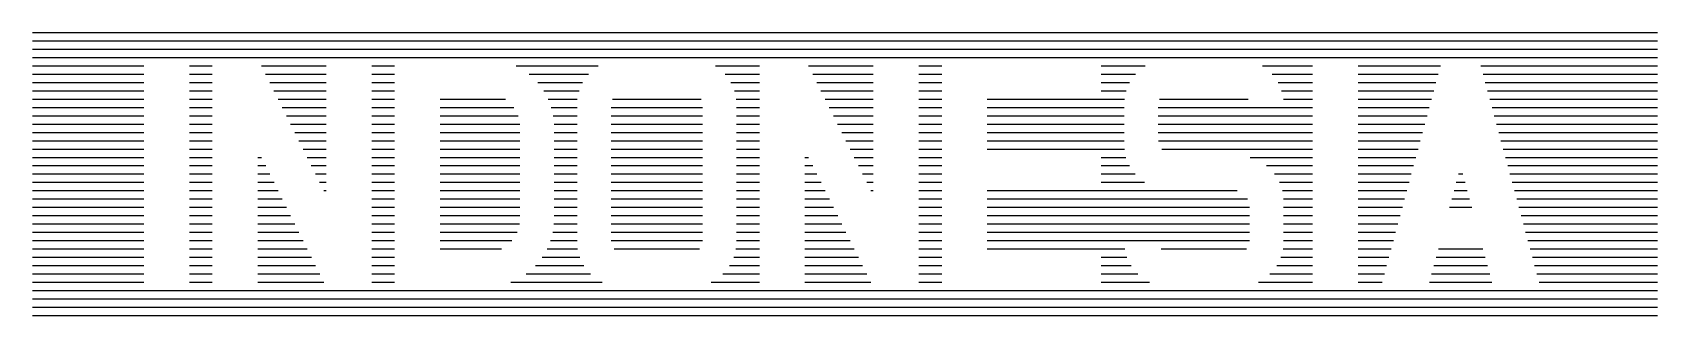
# Paper-space layout 'Layout1' of a CAD drawing. Extents: x -542 to 3071708, y -2912 to 2371007.
# Drawn here: x 605.86 to 630.31, y -1091.6 to -1087.35 of the extents above; entities that cross this region are included whole.
import ezdxf

# ---------------------------------------------------------------- set-up
doc = ezdxf.new("R2010")
doc.units = 0
doc.header["$LTSCALE"] = 500
doc.layers.get('0').update_dxf_attribs({"linetype": 'CONTINUOUS'})

# ---------------------------------------------------------------- blocks, each defined once
blk = doc.blocks.new('*X')
at = {"color": 0}
for p, q in [((605.865, 82.25), (630.309, 82.25)), ((605.865, 82.125), (630.309, 82.125)), ((605.865, 82), (630.309, 82)), ((605.865, 81.875), (630.309, 81.875)), ((605.865, 81.75), (607.541, 81.75)), ((608.226, 81.75), (608.569, 81.75)), ((609.309, 81.75), (610.284, 81.75)), ((610.969, 81.75), (611.312, 81.75)), ((613.142, 81.75), (614.373, 81.75)), ((616.139, 81.75), (616.799, 81.75)), ((617.538, 81.75), (618.513, 81.75)), ((619.199, 81.75), (619.542, 81.75)), ((621.942, 81.75), (622.602, 81.75)), ((624.368, 81.75), (625.119, 81.75)), ((625.805, 81.75), (627.045, 81.75)), ((627.651, 81.75), (630.309, 81.75)), ((605.865, 81.625), (607.541, 81.625)), ((605.865, 81.5), (607.541, 81.5)), ((608.226, 81.625), (608.569, 81.625)), ((608.226, 81.5), (608.569, 81.5)), ((609.371, 81.625), (610.284, 81.625)), ((609.434, 81.5), (610.284, 81.5)), ((610.969, 81.625), (611.312, 81.625)), ((610.969, 81.5), (611.312, 81.5)), ((613.335, 81.625), (614.227, 81.625)), ((613.464, 81.5), (614.139, 81.5)), ((616.285, 81.625), (616.799, 81.625)), ((616.372, 81.5), (616.799, 81.5)), ((617.601, 81.625), (618.513, 81.625)), ((617.663, 81.5), (618.513, 81.5)), ((619.199, 81.625), (619.542, 81.625)), ((619.199, 81.5), (619.542, 81.5)), ((621.942, 81.625), (622.456, 81.625)), ((621.942, 81.5), (622.369, 81.5)), ((624.514, 81.625), (625.119, 81.625)), ((624.602, 81.5), (625.119, 81.5)), ((625.805, 81.625), (627.011, 81.625)), ((625.805, 81.5), (626.977, 81.5)), ((627.685, 81.625), (630.309, 81.625)), ((627.719, 81.5), (630.309, 81.5)), ((605.865, 81.375), (607.541, 81.375)), ((605.865, 81.25), (607.541, 81.25)), ((608.226, 81.375), (608.569, 81.375)), ((608.226, 81.25), (608.569, 81.25)), ((609.496, 81.375), (610.284, 81.375)), ((609.559, 81.25), (610.284, 81.25)), ((610.969, 81.375), (611.312, 81.375)), ((610.969, 81.25), (611.312, 81.25)), ((611.998, 81.25), (612.979, 81.25)), ((613.556, 81.375), (614.086, 81.375)), ((613.622, 81.25), (614.06, 81.25)), ((614.589, 81.25), (615.923, 81.25)), ((616.425, 81.375), (616.799, 81.375)), ((616.451, 81.25), (616.799, 81.25)), ((617.726, 81.375), (618.513, 81.375)), ((617.788, 81.25), (618.513, 81.25)), ((619.199, 81.375), (619.542, 81.375)), ((619.199, 81.25), (619.542, 81.25)), ((620.228, 81.25), (622.29, 81.25)), ((621.942, 81.375), (622.316, 81.375)), ((622.818, 81.25), (624.152, 81.25)), ((624.655, 81.375), (625.119, 81.375)), ((624.681, 81.25), (625.119, 81.25)), ((625.805, 81.375), (626.943, 81.375)), ((625.805, 81.25), (626.91, 81.25)), ((627.753, 81.375), (630.309, 81.375)), ((627.786, 81.25), (630.309, 81.25)), ((605.865, 81.125), (607.541, 81.125)), ((605.865, 81), (607.541, 81)), ((608.226, 81.125), (608.569, 81.125)), ((608.226, 81), (608.569, 81)), ((609.621, 81.125), (610.284, 81.125)), ((609.684, 81), (610.284, 81)), ((610.969, 81.125), (611.312, 81.125)), ((610.969, 81), (611.312, 81)), ((611.998, 81.125), (613.104, 81.125)), ((611.998, 81), (613.169, 81)), ((613.669, 81.125), (614.056, 81.125)), ((613.698, 81), (614.056, 81)), ((614.57, 81.125), (615.942, 81.125)), ((614.57, 81), (615.942, 81)), ((616.456, 81.125), (616.799, 81.125)), ((616.456, 81), (616.799, 81)), ((617.851, 81.125), (618.513, 81.125)), ((617.913, 81), (618.513, 81)), ((619.199, 81.125), (619.542, 81.125)), ((619.199, 81), (619.542, 81)), ((620.228, 81.125), (622.285, 81.125)), ((620.228, 81), (622.285, 81)), ((622.799, 81.125), (625.119, 81.125)), ((622.799, 81), (625.119, 81)), ((625.805, 81.125), (626.876, 81.125)), ((625.805, 81), (626.842, 81)), ((627.82, 81.125), (630.309, 81.125)), ((627.854, 81), (630.309, 81)), ((605.865, 80.875), (607.541, 80.875)), ((605.865, 80.75), (607.541, 80.75)), ((608.226, 80.875), (608.569, 80.875)), ((608.226, 80.75), (608.569, 80.75)), ((609.746, 80.875), (610.284, 80.875)), ((609.809, 80.75), (610.284, 80.75)), ((610.969, 80.875), (611.312, 80.875)), ((610.969, 80.75), (611.312, 80.75)), ((611.998, 80.875), (613.196, 80.875)), ((611.998, 80.75), (613.198, 80.75)), ((613.712, 80.875), (614.056, 80.875)), ((613.713, 80.75), (614.056, 80.75)), ((614.57, 80.875), (615.942, 80.875)), ((614.57, 80.75), (615.942, 80.75)), ((616.456, 80.875), (616.799, 80.875)), ((616.456, 80.75), (616.799, 80.75)), ((617.976, 80.875), (618.513, 80.875)), ((618.038, 80.75), (618.513, 80.75)), ((619.199, 80.875), (619.542, 80.875)), ((619.199, 80.75), (619.542, 80.75)), ((620.228, 80.875), (622.285, 80.875)), ((620.228, 80.75), (622.285, 80.75)), ((622.799, 80.875), (625.119, 80.875)), ((622.799, 80.75), (625.119, 80.75)), ((625.805, 80.875), (626.808, 80.875)), ((625.805, 80.75), (626.775, 80.75)), ((627.888, 80.875), (630.309, 80.875)), ((627.921, 80.75), (630.309, 80.75)), ((605.865, 80.625), (607.541, 80.625)), ((605.865, 80.5), (607.541, 80.5)), ((608.226, 80.625), (608.569, 80.625)), ((608.226, 80.5), (608.569, 80.5)), ((609.871, 80.625), (610.284, 80.625)), ((609.934, 80.5), (610.284, 80.5)), ((610.969, 80.625), (611.312, 80.625)), ((610.969, 80.5), (611.312, 80.5)), ((611.998, 80.625), (613.198, 80.625)), ((611.998, 80.5), (613.198, 80.5)), ((613.713, 80.625), (614.056, 80.625)), ((613.713, 80.5), (614.056, 80.5)), ((614.57, 80.625), (615.942, 80.625)), ((614.57, 80.5), (615.942, 80.5)), ((616.456, 80.625), (616.799, 80.625)), ((616.456, 80.5), (616.799, 80.5)), ((618.101, 80.625), (618.513, 80.625)), ((618.163, 80.5), (618.513, 80.5)), ((619.199, 80.625), (619.542, 80.625)), ((619.199, 80.5), (619.542, 80.5)), ((620.228, 80.625), (622.285, 80.625)), ((620.228, 80.5), (622.289, 80.5)), ((622.802, 80.625), (625.119, 80.625)), ((622.853, 80.5), (625.119, 80.5)), ((625.805, 80.625), (626.741, 80.625)), ((625.805, 80.5), (626.707, 80.5)), ((627.955, 80.625), (630.309, 80.625)), ((627.989, 80.5), (630.309, 80.5)), ((605.865, 80.375), (607.541, 80.375)), ((605.865, 80.25), (607.541, 80.25)), ((608.226, 80.375), (608.569, 80.375)), ((608.226, 80.25), (608.569, 80.25)), ((609.255, 80.375), (609.31, 80.375)), ((609.255, 80.25), (609.373, 80.25)), ((609.996, 80.375), (610.284, 80.375)), ((610.059, 80.25), (610.284, 80.25)), ((610.969, 80.375), (611.312, 80.375)), ((610.969, 80.25), (611.312, 80.25)), ((611.998, 80.375), (613.198, 80.375)), ((611.998, 80.25), (613.198, 80.25)), ((613.713, 80.375), (614.056, 80.375)), ((613.713, 80.25), (614.056, 80.25)), ((614.57, 80.375), (615.942, 80.375)), ((614.57, 80.25), (615.942, 80.25)), ((616.456, 80.375), (616.799, 80.375)), ((616.456, 80.25), (616.799, 80.25)), ((617.485, 80.375), (617.54, 80.375)), ((617.485, 80.25), (617.602, 80.25)), ((618.226, 80.375), (618.513, 80.375)), ((618.288, 80.25), (618.513, 80.25)), ((619.199, 80.375), (619.542, 80.375)), ((619.199, 80.25), (619.542, 80.25)), ((621.942, 80.375), (622.314, 80.375)), ((621.942, 80.25), (622.365, 80.25)), ((624.184, 80.375), (625.119, 80.375)), ((624.428, 80.25), (625.119, 80.25)), ((625.805, 80.375), (626.673, 80.375)), ((625.805, 80.25), (626.64, 80.25)), ((628.023, 80.375), (630.309, 80.375)), ((628.056, 80.25), (630.309, 80.25)), ((605.865, 80.125), (607.541, 80.125)), ((605.865, 80), (607.541, 80)), ((608.226, 80.125), (608.569, 80.125)), ((608.226, 80), (608.569, 80)), ((609.255, 80.125), (609.435, 80.125)), ((609.255, 80), (609.498, 80)), ((610.121, 80.125), (610.284, 80.125)), ((610.184, 80), (610.284, 80)), ((610.969, 80.125), (611.312, 80.125)), ((610.969, 80), (611.312, 80)), ((611.998, 80.125), (613.198, 80.125)), ((611.998, 80), (613.198, 80)), ((613.713, 80.125), (614.056, 80.125)), ((613.713, 80), (614.056, 80)), ((614.57, 80.125), (615.942, 80.125)), ((614.57, 80), (615.942, 80)), ((616.456, 80.125), (616.799, 80.125)), ((616.456, 80), (616.799, 80)), ((617.485, 80.125), (617.665, 80.125)), ((617.485, 80), (617.727, 80)), ((618.351, 80.125), (618.513, 80.125)), ((618.413, 80), (618.513, 80)), ((619.199, 80.125), (619.542, 80.125)), ((619.199, 80), (619.542, 80)), ((621.942, 80.125), (622.45, 80.125)), ((621.942, 80), (622.592, 80)), ((624.549, 80.125), (625.119, 80.125)), ((624.623, 80), (625.119, 80)), ((625.805, 80.125), (626.606, 80.125)), ((625.805, 80), (626.572, 80)), ((627.283, 80), (627.414, 80)), ((627.316, 80.125), (627.38, 80.125)), ((628.09, 80.125), (630.309, 80.125)), ((628.124, 80), (630.309, 80)), ((605.865, 79.875), (607.541, 79.875)), ((605.865, 79.75), (607.541, 79.75)), ((608.226, 79.875), (608.569, 79.875)), ((608.226, 79.75), (608.569, 79.75)), ((609.255, 79.875), (609.56, 79.875)), ((609.255, 79.75), (609.623, 79.75)), ((610.246, 79.875), (610.284, 79.875)), ((610.969, 79.875), (611.312, 79.875)), ((610.969, 79.75), (611.312, 79.75)), ((611.998, 79.875), (613.198, 79.875)), ((611.998, 79.75), (613.198, 79.75)), ((613.713, 79.875), (614.056, 79.875)), ((613.713, 79.75), (614.056, 79.75)), ((614.57, 79.875), (615.942, 79.875)), ((614.57, 79.75), (615.942, 79.75)), ((616.456, 79.875), (616.799, 79.875)), ((616.456, 79.75), (616.799, 79.75)), ((617.485, 79.875), (617.79, 79.875)), ((617.485, 79.75), (617.852, 79.75)), ((618.476, 79.875), (618.513, 79.875)), ((619.199, 79.875), (619.542, 79.875)), ((619.199, 79.75), (619.542, 79.75)), ((620.228, 79.875), (623.988, 79.875)), ((620.228, 79.75), (624.141, 79.75)), ((624.666, 79.875), (625.119, 79.875)), ((624.684, 79.75), (625.119, 79.75)), ((625.805, 79.875), (626.538, 79.875)), ((625.805, 79.75), (626.505, 79.75)), ((627.215, 79.75), (627.481, 79.75)), ((627.249, 79.875), (627.447, 79.875)), ((628.158, 79.875), (630.309, 79.875)), ((628.191, 79.75), (630.309, 79.75)), ((605.865, 79.625), (607.541, 79.625)), ((605.865, 79.5), (607.541, 79.5)), ((608.226, 79.625), (608.569, 79.625)), ((608.226, 79.5), (608.569, 79.5)), ((609.255, 79.625), (609.685, 79.625)), ((609.255, 79.5), (609.748, 79.5)), ((610.969, 79.625), (611.312, 79.625)), ((610.969, 79.5), (611.312, 79.5)), ((611.998, 79.625), (613.198, 79.625)), ((611.998, 79.5), (613.198, 79.5)), ((613.713, 79.625), (614.056, 79.625)), ((613.713, 79.5), (614.056, 79.5)), ((614.57, 79.625), (615.942, 79.625)), ((614.57, 79.5), (615.942, 79.5)), ((616.456, 79.625), (616.799, 79.625)), ((616.456, 79.5), (616.799, 79.5)), ((617.485, 79.625), (617.915, 79.625)), ((617.485, 79.5), (617.977, 79.5)), ((619.199, 79.625), (619.542, 79.625)), ((619.199, 79.5), (619.542, 79.5)), ((620.228, 79.625), (624.171, 79.625)), ((620.228, 79.5), (624.171, 79.5)), ((624.685, 79.625), (625.119, 79.625)), ((624.685, 79.5), (625.119, 79.5)), ((625.805, 79.625), (626.471, 79.625)), ((625.805, 79.5), (626.437, 79.5)), ((627.181, 79.625), (627.515, 79.625)), ((628.225, 79.625), (630.309, 79.625)), ((628.259, 79.5), (630.309, 79.5)), ((605.865, 79.375), (607.541, 79.375)), ((605.865, 79.25), (607.541, 79.25)), ((608.226, 79.375), (608.569, 79.375)), ((608.226, 79.25), (608.569, 79.25)), ((609.255, 79.375), (609.81, 79.375)), ((609.255, 79.25), (609.873, 79.25)), ((610.969, 79.375), (611.312, 79.375)), ((610.969, 79.25), (611.312, 79.25)), ((611.998, 79.375), (613.192, 79.375)), ((611.998, 79.25), (613.155, 79.25)), ((613.692, 79.25), (614.056, 79.25)), ((613.709, 79.375), (614.056, 79.375)), ((614.57, 79.375), (615.942, 79.375)), ((614.57, 79.25), (615.942, 79.25)), ((616.456, 79.375), (616.799, 79.375)), ((616.456, 79.25), (616.799, 79.25)), ((617.485, 79.375), (618.04, 79.375)), ((617.485, 79.25), (618.102, 79.25)), ((619.199, 79.375), (619.542, 79.375)), ((619.199, 79.25), (619.542, 79.25)), ((620.228, 79.375), (624.171, 79.375)), ((620.228, 79.25), (624.171, 79.25)), ((624.685, 79.375), (625.119, 79.375)), ((624.685, 79.25), (625.119, 79.25)), ((625.805, 79.375), (626.403, 79.375)), ((625.805, 79.25), (626.37, 79.25)), ((628.293, 79.375), (630.309, 79.375)), ((628.326, 79.25), (630.309, 79.25)), ((605.865, 79.125), (607.541, 79.125)), ((605.865, 79), (607.541, 79)), ((608.226, 79.125), (608.569, 79.125)), ((608.226, 79), (608.569, 79)), ((609.255, 79.125), (609.935, 79.125)), ((609.255, 79), (609.998, 79)), ((610.969, 79.125), (611.312, 79.125)), ((610.969, 79), (611.312, 79)), ((611.998, 79.125), (613.077, 79.125)), ((611.998, 79), (612.92, 79)), ((613.606, 79), (614.065, 79)), ((613.658, 79.125), (614.056, 79.125)), ((614.57, 79.125), (615.942, 79.125)), ((614.614, 79), (615.898, 79)), ((616.446, 79), (616.799, 79)), ((616.456, 79.125), (616.799, 79.125)), ((617.485, 79.125), (618.165, 79.125)), ((617.485, 79), (618.227, 79)), ((619.199, 79.125), (619.542, 79.125)), ((619.199, 79), (619.542, 79)), ((620.228, 79.125), (624.171, 79.125)), ((620.228, 79), (622.295, 79)), ((622.843, 79), (624.127, 79)), ((624.676, 79), (625.119, 79)), ((624.685, 79.125), (625.119, 79.125)), ((625.805, 79.125), (626.336, 79.125)), ((625.805, 79), (626.302, 79)), ((627.013, 79), (627.684, 79)), ((628.36, 79.125), (630.309, 79.125)), ((628.394, 79), (630.309, 79)), ((605.865, 78.875), (607.541, 78.875)), ((605.865, 78.75), (607.541, 78.75)), ((608.226, 78.875), (608.569, 78.875)), ((608.226, 78.75), (608.569, 78.75)), ((609.255, 78.875), (610.06, 78.875)), ((609.255, 78.75), (610.123, 78.75)), ((610.969, 78.875), (611.312, 78.875)), ((610.969, 78.75), (611.312, 78.75)), ((613.431, 78.75), (614.16, 78.75)), ((613.532, 78.875), (614.099, 78.875)), ((616.351, 78.75), (616.799, 78.75)), ((616.413, 78.875), (616.799, 78.875)), ((617.485, 78.875), (618.29, 78.875)), ((617.485, 78.75), (618.352, 78.75)), ((619.199, 78.875), (619.542, 78.875)), ((619.199, 78.75), (619.542, 78.75)), ((621.942, 78.875), (622.328, 78.875)), ((621.942, 78.75), (622.39, 78.75)), ((624.581, 78.75), (625.119, 78.75)), ((624.642, 78.875), (625.119, 78.875)), ((625.805, 78.875), (626.268, 78.875)), ((625.805, 78.75), (626.235, 78.75)), ((626.945, 78.75), (627.751, 78.75)), ((626.979, 78.875), (627.717, 78.875)), ((628.428, 78.875), (630.309, 78.875)), ((628.461, 78.75), (630.309, 78.75)), ((605.865, 78.625), (607.541, 78.625)), ((605.865, 78.5), (607.541, 78.5)), ((608.226, 78.625), (608.569, 78.625)), ((608.226, 78.5), (608.569, 78.5)), ((609.255, 78.625), (610.185, 78.625)), ((609.255, 78.5), (610.248, 78.5)), ((610.969, 78.625), (611.312, 78.625)), ((610.969, 78.5), (611.312, 78.5)), ((613.061, 78.5), (614.436, 78.5)), ((613.289, 78.625), (614.261, 78.625)), ((616.075, 78.5), (616.799, 78.5)), ((616.251, 78.625), (616.799, 78.625)), ((617.485, 78.625), (618.415, 78.625)), ((617.485, 78.5), (618.477, 78.5)), ((619.199, 78.625), (619.542, 78.625)), ((619.199, 78.5), (619.542, 78.5)), ((621.942, 78.625), (622.49, 78.625)), ((621.942, 78.5), (622.666, 78.5)), ((624.305, 78.5), (625.119, 78.5)), ((624.48, 78.625), (625.119, 78.625)), ((625.805, 78.625), (626.201, 78.625)), ((625.805, 78.5), (626.167, 78.5)), ((626.878, 78.5), (627.819, 78.5)), ((626.911, 78.625), (627.785, 78.625)), ((628.495, 78.625), (630.309, 78.625)), ((628.529, 78.5), (630.309, 78.5)), ((605.865, 78.375), (630.309, 78.375)), ((605.865, 78.25), (630.309, 78.25)), ((605.865, 78.125), (630.309, 78.125)), ((605.865, 78), (630.309, 78))]:
    blk.add_line(p, q, dxfattribs=at)

psp = doc.layouts.get("Layout1")

# ---------------------------------------------------------------- block references
at = {"color": 0}
psp.add_blockref('*X', (0, -1169.596), dxfattribs=at)
psp.add_blockref('*X', (0, -1169.596), dxfattribs=at)
psp.add_blockref('*X', (0, -1169.596), dxfattribs=at)
psp.add_blockref('*X', (0, -1169.596), dxfattribs=at)

doc.saveas('drawing.dxf')
